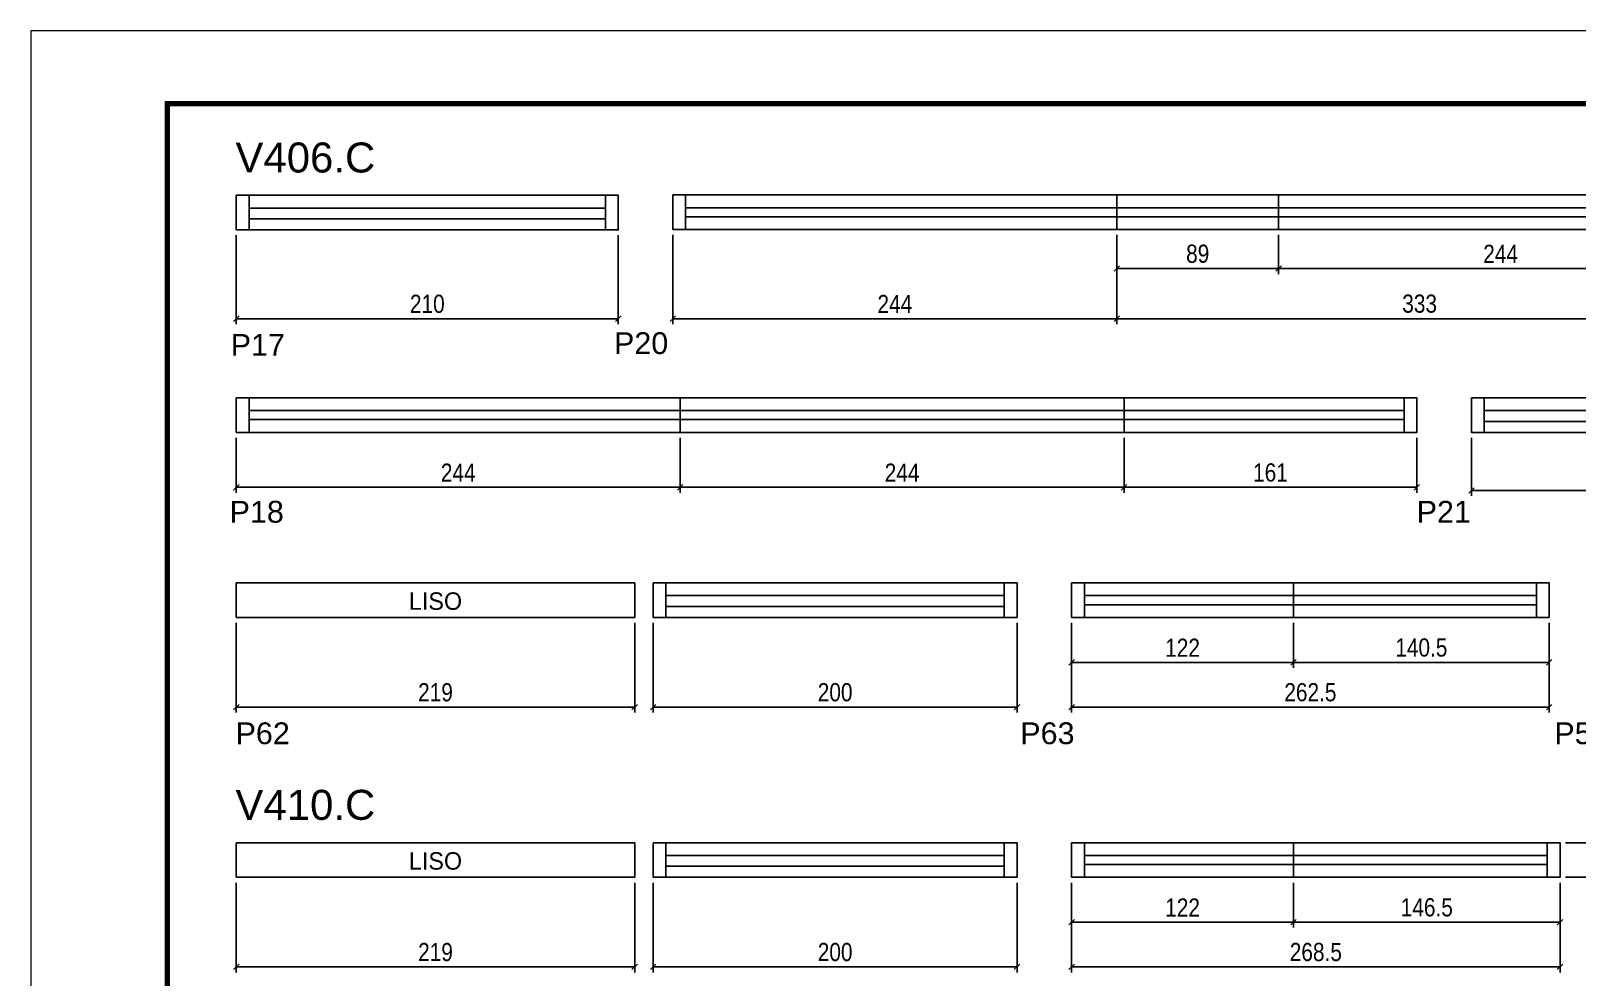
# Model space of a CAD drawing. Extents: x 1959 to 8212, y 239 to 4735.
# Drawn here: x 5142 to 5992, y 3066 to 3587 of the extents above; entities that cross this region are included whole.
import ezdxf
from ezdxf.enums import TextEntityAlignment as Align

# ---------------------------------------------------------------- set-up
doc = ezdxf.new("R2010")
doc.units = 0
doc.linetypes.add('DASHED', pattern=[0.75, 0.5, -0.25])
for name, color, linetype in [('5', 5, 'Continuous'), ('COTA', 241, 'Continuous'), ('NOMENCLATURA', 7, 'Continuous'), ('Painéis', 200, 'Continuous'), ('SARR_2.2x7', 40, 'Continuous')]:
    doc.layers.add(name, color=color, linetype=linetype)
for name, color, linetype, lineweight in [('CARIMBO', 255, 'Continuous', 9), ('Folhas', 255, 'Continuous', 9), ('SARRAFO DE PRESSAO', 251, 'DASHED', 9)]:
    doc.layers.add(name, color=color, linetype=linetype, lineweight=lineweight)
doc.styles.add('COTA TECNICA', font='techl___.ttf', dxfattribs={"height": 10})
doc.styles.add('COTA TECNICA-50', font='techl___.ttf', dxfattribs={"height": 10})
doc.styles.get("Standard").update_dxf_attribs({"font": 'arial.ttf'})
doc.styles.add('Tecnologia', font='')
doc.styles.get('Tecnologia').set_extended_font_data('Forgotten Futurist')
doc.dimstyles.new('COTA PAINEL-50', dxfattribs={"dimtxt": 10, "dimasz": 3, "dimexe": 3, "dimexo": 3, "dimgap": 3, "dimtad": 1, "dimdec": 1, "dimzin": 12, "dimdsep": 46, "dimtxsty": 'COTA TECNICA-50', "dimblk1": 'OBLIQUE', "dimblk2": 'OBLIQUE', "dimsah": 1, "dimcen": 0.9, "dimclrd": 4, "dimclre": 4, "dimclrt": 240, "dimadec": 1, "dimazin": 3, "dimtfac": 1, "dimtdec": 1, "dimtmove": 0, "dimatfit": 3, "dimfxl": 1, "dimtolj": 1, "dimtzin": 12, "dimarcsym": 0})
doc.dimstyles.new('PAINEL', dxfattribs={"dimtxt": 10, "dimasz": 3, "dimexe": 3, "dimexo": 3, "dimgap": 3, "dimtad": 1, "dimdec": 1, "dimzin": 12, "dimdsep": 46, "dimtxsty": 'COTA TECNICA', "dimblk1": 'OBLIQUE', "dimblk2": 'OBLIQUE', "dimsah": 1, "dimcen": 0.9, "dimclrd": 4, "dimclre": 4, "dimclrt": 240, "dimadec": 1, "dimazin": 3, "dimtfac": 1, "dimtdec": 1, "dimtmove": 0, "dimatfit": 3, "dimfxl": 1, "dimtolj": 1, "dimtzin": 12, "dimarcsym": 0})

# ---------------------------------------------------------------- blocks, each defined once
blk = doc.blocks.new('9999999999')
at = {"layer": 'Folhas'}
blk.add_lwpolyline([(98138.98, 34190.21), (99623.98, 34190.21), (99623.98, 35240.21), (98138.98, 35240.21)], close=True, dxfattribs=at)
at = {"layer": 'Folhas', "color": 30, "const_width": 3}
blk.add_lwpolyline([(98213.98, 34230.21), (99583.98, 34230.21), (99583.98, 35200.21), (98213.98, 35200.21)], close=True, dxfattribs=at)
blk = doc.blocks.new('_Oblique')
at = {"color": 0, "linetype": 'ByBlock', "lineweight": -2}
blk.add_line((-0.5, -0.5), (0.5, 0.5), dxfattribs=at)
blk = doc.blocks.new('*D45')
at = {"layer": 'COTA', "color": 4, "linetype": 'ByBlock', "lineweight": -2, "transparency": 16777216}
for p, q in [((5255.17, 3474.2), (5255.17, 3425.35)), ((5465.17, 3474.2), (5465.17, 3425.35)), ((5255.17, 3428.35), (5465.17, 3428.35))]:
    blk.add_line(p, q, dxfattribs=at)
at = {"layer": 'Defpoints', "color": 0, "linetype": 'ByBlock', "transparency": 16777216}
for p in [(5255.17, 3477.2), (5465.17, 3477.2), (5465.17, 3428.35)]:
    blk.add_point(p, dxfattribs=at)
at = {"layer": 'COTA', "color": 4, "linetype": 'ByBlock', "lineweight": -2, "transparency": 16777216, "xscale": 3, "yscale": 3, "zscale": 3, "rotation": 180}
blk.add_blockref('_Oblique', (5255.17, 3428.35), dxfattribs=at)
at = {"layer": 'COTA', "color": 4, "linetype": 'ByBlock', "lineweight": -2, "transparency": 16777216, "xscale": 3, "yscale": 3, "zscale": 3}
blk.add_blockref('_Oblique', (5465.17, 3428.35), dxfattribs=at)
at = {"layer": 'COTA', "color": 240, "linetype": 'ByBlock', "transparency": 16777216, "insert": (5360.17, 3436.46), "char_height": 10, "attachment_point": 5, "style": 'COTA TECNICA-50'}
blk.add_mtext('\\A1;210', dxfattribs=at)
blk = doc.blocks.new('*D43')
at = {"layer": 'COTA', "color": 4, "linetype": 'ByBlock', "lineweight": -2, "transparency": 16777216}
for p, q in [((5495.17, 3474.4), (5495.17, 3425.35)), ((5739.17, 3474.4), (5739.17, 3425.35)), ((5495.17, 3428.35), (5739.17, 3428.35))]:
    blk.add_line(p, q, dxfattribs=at)
at = {"layer": 'Defpoints', "color": 0, "linetype": 'ByBlock', "transparency": 16777216}
for p in [(5495.17, 3477.4), (5739.17, 3477.4), (5739.17, 3428.35)]:
    blk.add_point(p, dxfattribs=at)
at = {"layer": 'COTA', "color": 4, "linetype": 'ByBlock', "lineweight": -2, "transparency": 16777216, "xscale": 3, "yscale": 3, "zscale": 3, "rotation": 180}
blk.add_blockref('_Oblique', (5495.17, 3428.35), dxfattribs=at)
at = {"layer": 'COTA', "color": 4, "linetype": 'ByBlock', "lineweight": -2, "transparency": 16777216, "xscale": 3, "yscale": 3, "zscale": 3}
blk.add_blockref('_Oblique', (5739.17, 3428.35), dxfattribs=at)
at = {"layer": 'COTA', "color": 240, "linetype": 'ByBlock', "transparency": 16777216, "insert": (5617.17, 3436.43), "char_height": 10, "attachment_point": 5, "style": 'COTA TECNICA-50'}
blk.add_mtext('\\A1;244', dxfattribs=at)
blk = doc.blocks.new('*D44')
at = {"layer": 'COTA', "color": 4, "linetype": 'ByBlock', "lineweight": -2, "transparency": 16777216}
for p, q in [((5739.17, 3474.4), (5739.17, 3425.35)), ((6072.17, 3474.4), (6072.17, 3425.35)), ((5739.17, 3428.35), (6072.17, 3428.35))]:
    blk.add_line(p, q, dxfattribs=at)
at = {"layer": 'Defpoints', "color": 0, "linetype": 'ByBlock', "transparency": 16777216}
for p in [(5739.17, 3477.4), (6072.17, 3477.4), (6072.17, 3428.35)]:
    blk.add_point(p, dxfattribs=at)
at = {"layer": 'COTA', "color": 4, "linetype": 'ByBlock', "lineweight": -2, "transparency": 16777216, "xscale": 3, "yscale": 3, "zscale": 3, "rotation": 180}
blk.add_blockref('_Oblique', (5739.17, 3428.35), dxfattribs=at)
at = {"layer": 'COTA', "color": 4, "linetype": 'ByBlock', "lineweight": -2, "transparency": 16777216, "xscale": 3, "yscale": 3, "zscale": 3}
blk.add_blockref('_Oblique', (6072.17, 3428.35), dxfattribs=at)
at = {"layer": 'COTA', "color": 240, "linetype": 'ByBlock', "transparency": 16777216, "insert": (5905.67, 3436.57), "char_height": 10, "attachment_point": 5, "style": 'COTA TECNICA-50'}
blk.add_mtext('\\A1;333', dxfattribs=at)
blk = doc.blocks.new('*D47')
at = {"layer": 'COTA', "color": 4, "lineweight": -2, "transparency": 16777216}
for p, q in [((5739.17, 3474.4), (5739.17, 3452.92)), ((5828.17, 3474.4), (5828.17, 3452.92)), ((5739.17, 3455.92), (5828.17, 3455.92))]:
    blk.add_line(p, q, dxfattribs=at)
at = {"layer": 'Defpoints', "color": 0, "transparency": 16777216}
for p in [(5739.17, 3477.4), (5828.17, 3477.4), (5828.17, 3455.92)]:
    blk.add_point(p, dxfattribs=at)
at = {"layer": 'COTA', "color": 4, "lineweight": -2, "transparency": 16777216, "xscale": 3, "yscale": 3, "zscale": 3, "rotation": 180}
blk.add_blockref('_Oblique', (5739.17, 3455.92), dxfattribs=at)
at = {"layer": 'COTA', "color": 4, "lineweight": -2, "transparency": 16777216, "xscale": 3, "yscale": 3, "zscale": 3}
blk.add_blockref('_Oblique', (5828.17, 3455.92), dxfattribs=at)
at = {"layer": 'COTA', "color": 240, "transparency": 16777216, "insert": (5783.67, 3464.03), "char_height": 10, "attachment_point": 5, "style": 'COTA TECNICA'}
blk.add_mtext('\\A1;89', dxfattribs=at)
blk = doc.blocks.new('*D48')
at = {"layer": 'COTA', "color": 4, "lineweight": -2, "transparency": 16777216}
for p, q in [((5828.17, 3474.4), (5828.17, 3452.92)), ((6072.17, 3474.4), (6072.17, 3452.92)), ((5828.17, 3455.92), (6072.17, 3455.92))]:
    blk.add_line(p, q, dxfattribs=at)
at = {"layer": 'Defpoints', "color": 0, "transparency": 16777216}
for p in [(5828.17, 3477.4), (6072.17, 3477.4), (6072.17, 3455.92)]:
    blk.add_point(p, dxfattribs=at)
at = {"layer": 'COTA', "color": 4, "lineweight": -2, "transparency": 16777216, "xscale": 3, "yscale": 3, "zscale": 3, "rotation": 180}
blk.add_blockref('_Oblique', (5828.17, 3455.92), dxfattribs=at)
at = {"layer": 'COTA', "color": 4, "lineweight": -2, "transparency": 16777216, "xscale": 3, "yscale": 3, "zscale": 3}
blk.add_blockref('_Oblique', (6072.17, 3455.92), dxfattribs=at)
at = {"layer": 'COTA', "color": 240, "transparency": 16777216, "insert": (5950.17, 3464), "char_height": 10, "attachment_point": 5, "style": 'COTA TECNICA'}
blk.add_mtext('\\A1;244', dxfattribs=at)
blk = doc.blocks.new('*D49')
at = {"layer": 'COTA', "color": 4, "linetype": 'ByBlock', "lineweight": -2, "transparency": 16777216}
for p, q in [((5255.17, 3362.82), (5255.17, 3332.6)), ((5499.17, 3362.82), (5499.17, 3332.6)), ((5255.17, 3335.6), (5499.17, 3335.6))]:
    blk.add_line(p, q, dxfattribs=at)
at = {"layer": 'Defpoints', "color": 0, "linetype": 'ByBlock', "transparency": 16777216}
for p in [(5255.17, 3365.82), (5499.17, 3365.82), (5499.17, 3335.6)]:
    blk.add_point(p, dxfattribs=at)
at = {"layer": 'COTA', "color": 4, "linetype": 'ByBlock', "lineweight": -2, "transparency": 16777216, "xscale": 3, "yscale": 3, "zscale": 3, "rotation": 180}
blk.add_blockref('_Oblique', (5255.17, 3335.6), dxfattribs=at)
at = {"layer": 'COTA', "color": 4, "linetype": 'ByBlock', "lineweight": -2, "transparency": 16777216, "xscale": 3, "yscale": 3, "zscale": 3}
blk.add_blockref('_Oblique', (5499.17, 3335.6), dxfattribs=at)
at = {"layer": 'COTA', "color": 240, "linetype": 'ByBlock', "transparency": 16777216, "insert": (5377.17, 3343.68), "char_height": 10, "attachment_point": 5, "style": 'COTA TECNICA-50'}
blk.add_mtext('\\A1;244', dxfattribs=at)
blk = doc.blocks.new('*D50')
at = {"layer": 'COTA', "color": 4, "linetype": 'ByBlock', "lineweight": -2, "transparency": 16777216}
for p, q in [((5499.17, 3362.82), (5499.17, 3332.6)), ((5743.17, 3362.82), (5743.17, 3332.6)), ((5499.17, 3335.6), (5743.17, 3335.6))]:
    blk.add_line(p, q, dxfattribs=at)
at = {"layer": 'Defpoints', "color": 0, "linetype": 'ByBlock', "transparency": 16777216}
for p in [(5499.17, 3365.82), (5743.17, 3365.82), (5743.17, 3335.6)]:
    blk.add_point(p, dxfattribs=at)
at = {"layer": 'COTA', "color": 4, "linetype": 'ByBlock', "lineweight": -2, "transparency": 16777216, "xscale": 3, "yscale": 3, "zscale": 3, "rotation": 180}
blk.add_blockref('_Oblique', (5499.17, 3335.6), dxfattribs=at)
at = {"layer": 'COTA', "color": 4, "linetype": 'ByBlock', "lineweight": -2, "transparency": 16777216, "xscale": 3, "yscale": 3, "zscale": 3}
blk.add_blockref('_Oblique', (5743.17, 3335.6), dxfattribs=at)
at = {"layer": 'COTA', "color": 240, "linetype": 'ByBlock', "transparency": 16777216, "insert": (5621.17, 3343.68), "char_height": 10, "attachment_point": 5, "style": 'COTA TECNICA-50'}
blk.add_mtext('\\A1;244', dxfattribs=at)
blk = doc.blocks.new('*D51')
at = {"layer": 'COTA', "color": 4, "lineweight": -2, "transparency": 16777216}
for p, q in [((5743.17, 3362.82), (5743.17, 3332.6)), ((5904.17, 3362.82), (5904.17, 3332.6)), ((5743.17, 3335.6), (5904.17, 3335.6))]:
    blk.add_line(p, q, dxfattribs=at)
at = {"layer": 'Defpoints', "color": 0, "transparency": 16777216}
for p in [(5743.17, 3365.82), (5904.17, 3365.82), (5904.17, 3335.6)]:
    blk.add_point(p, dxfattribs=at)
at = {"layer": 'COTA', "color": 4, "lineweight": -2, "transparency": 16777216, "xscale": 3, "yscale": 3, "zscale": 3, "rotation": 180}
blk.add_blockref('_Oblique', (5743.17, 3335.6), dxfattribs=at)
at = {"layer": 'COTA', "color": 4, "lineweight": -2, "transparency": 16777216, "xscale": 3, "yscale": 3, "zscale": 3}
blk.add_blockref('_Oblique', (5904.17, 3335.6), dxfattribs=at)
at = {"layer": 'COTA', "color": 240, "transparency": 16777216, "insert": (5823.67, 3343.71), "char_height": 10, "attachment_point": 5, "style": 'COTA TECNICA'}
blk.add_mtext('\\A1;161', dxfattribs=at)
blk = doc.blocks.new('*D52')
at = {"layer": 'COTA', "color": 4, "linetype": 'ByBlock', "lineweight": -2, "transparency": 16777216}
for p, q in [((5934.17, 3362.82), (5934.17, 3330.86)), ((6134.17, 3362.82), (6134.17, 3330.86)), ((5934.17, 3333.86), (6134.17, 3333.86))]:
    blk.add_line(p, q, dxfattribs=at)
at = {"layer": 'Defpoints', "color": 0, "linetype": 'ByBlock', "transparency": 16777216}
for p in [(5934.17, 3365.82), (6134.17, 3365.82), (6134.17, 3333.86)]:
    blk.add_point(p, dxfattribs=at)
at = {"layer": 'COTA', "color": 4, "linetype": 'ByBlock', "lineweight": -2, "transparency": 16777216, "xscale": 3, "yscale": 3, "zscale": 3, "rotation": 180}
blk.add_blockref('_Oblique', (5934.17, 3333.86), dxfattribs=at)
at = {"layer": 'COTA', "color": 4, "linetype": 'ByBlock', "lineweight": -2, "transparency": 16777216, "xscale": 3, "yscale": 3, "zscale": 3}
blk.add_blockref('_Oblique', (6134.17, 3333.86), dxfattribs=at)
at = {"layer": 'COTA', "color": 240, "linetype": 'ByBlock', "transparency": 16777216, "insert": (6034.17, 3341.96), "char_height": 10, "attachment_point": 5, "style": 'COTA TECNICA-50'}
blk.add_mtext('\\A1;200', dxfattribs=at)
blk = doc.blocks.new('*D54')
at = {"layer": 'COTA', "color": 4, "linetype": 'ByBlock', "lineweight": -2, "transparency": 16777216}
for p, q in [((5255.17, 3261.04), (5255.17, 3211.72)), ((5474.17, 3261.04), (5474.17, 3211.72)), ((5255.17, 3214.72), (5474.17, 3214.72))]:
    blk.add_line(p, q, dxfattribs=at)
at = {"layer": 'Defpoints', "color": 0, "linetype": 'ByBlock', "transparency": 16777216}
for p in [(5255.17, 3264.04), (5474.17, 3264.04), (5474.17, 3214.72)]:
    blk.add_point(p, dxfattribs=at)
at = {"layer": 'COTA', "color": 4, "linetype": 'ByBlock', "lineweight": -2, "transparency": 16777216, "xscale": 3, "yscale": 3, "zscale": 3, "rotation": 180}
blk.add_blockref('_Oblique', (5255.17, 3214.72), dxfattribs=at)
at = {"layer": 'COTA', "color": 4, "linetype": 'ByBlock', "lineweight": -2, "transparency": 16777216, "xscale": 3, "yscale": 3, "zscale": 3}
blk.add_blockref('_Oblique', (5474.17, 3214.72), dxfattribs=at)
at = {"layer": 'COTA', "color": 240, "linetype": 'ByBlock', "transparency": 16777216, "insert": (5364.67, 3222.81), "char_height": 10, "attachment_point": 5, "style": 'COTA TECNICA-50'}
blk.add_mtext('\\A1;219', dxfattribs=at)
blk = doc.blocks.new('*D55')
at = {"layer": 'COTA', "color": 4, "linetype": 'ByBlock', "lineweight": -2, "transparency": 16777216}
for p, q in [((5484.36, 3261.04), (5484.36, 3211.72)), ((5684.36, 3261.04), (5684.36, 3211.72)), ((5484.36, 3214.72), (5684.36, 3214.72))]:
    blk.add_line(p, q, dxfattribs=at)
at = {"layer": 'Defpoints', "color": 0, "linetype": 'ByBlock', "transparency": 16777216}
for p in [(5484.36, 3264.04), (5684.36, 3264.04), (5684.36, 3214.72)]:
    blk.add_point(p, dxfattribs=at)
at = {"layer": 'COTA', "color": 4, "linetype": 'ByBlock', "lineweight": -2, "transparency": 16777216, "xscale": 3, "yscale": 3, "zscale": 3, "rotation": 180}
blk.add_blockref('_Oblique', (5484.36, 3214.72), dxfattribs=at)
at = {"layer": 'COTA', "color": 4, "linetype": 'ByBlock', "lineweight": -2, "transparency": 16777216, "xscale": 3, "yscale": 3, "zscale": 3}
blk.add_blockref('_Oblique', (5684.36, 3214.72), dxfattribs=at)
at = {"layer": 'COTA', "color": 240, "linetype": 'ByBlock', "transparency": 16777216, "insert": (5584.36, 3222.83), "char_height": 10, "attachment_point": 5, "style": 'COTA TECNICA-50'}
blk.add_mtext('\\A1;200', dxfattribs=at)
blk = doc.blocks.new('*D56')
at = {"layer": 'COTA', "color": 4, "linetype": 'ByBlock', "lineweight": -2, "transparency": 16777216}
for p, q in [((5714.36, 3261.04), (5714.36, 3236.31)), ((5836.36, 3261.04), (5836.36, 3236.31)), ((5714.36, 3239.31), (5836.36, 3239.31))]:
    blk.add_line(p, q, dxfattribs=at)
at = {"layer": 'Defpoints', "color": 0, "linetype": 'ByBlock', "transparency": 16777216}
for p in [(5714.36, 3264.04), (5836.36, 3264.04), (5836.36, 3239.31)]:
    blk.add_point(p, dxfattribs=at)
at = {"layer": 'COTA', "color": 4, "linetype": 'ByBlock', "lineweight": -2, "transparency": 16777216, "xscale": 3, "yscale": 3, "zscale": 3, "rotation": 180}
blk.add_blockref('_Oblique', (5714.36, 3239.31), dxfattribs=at)
at = {"layer": 'COTA', "color": 4, "linetype": 'ByBlock', "lineweight": -2, "transparency": 16777216, "xscale": 3, "yscale": 3, "zscale": 3}
blk.add_blockref('_Oblique', (5836.36, 3239.31), dxfattribs=at)
at = {"layer": 'COTA', "color": 240, "linetype": 'ByBlock', "transparency": 16777216, "insert": (5775.36, 3247.36), "char_height": 10, "attachment_point": 5, "style": 'COTA TECNICA-50'}
blk.add_mtext('\\A1;122', dxfattribs=at)
blk = doc.blocks.new('*D57')
at = {"layer": 'COTA', "color": 4, "linetype": 'ByBlock', "lineweight": -2, "transparency": 16777216}
for p, q in [((5836.36, 3261.04), (5836.36, 3236.31)), ((5976.86, 3261.04), (5976.86, 3236.31)), ((5836.36, 3239.31), (5976.86, 3239.31))]:
    blk.add_line(p, q, dxfattribs=at)
at = {"layer": 'Defpoints', "color": 0, "linetype": 'ByBlock', "transparency": 16777216}
for p in [(5836.36, 3264.04), (5976.86, 3264.04), (5976.86, 3239.31)]:
    blk.add_point(p, dxfattribs=at)
at = {"layer": 'COTA', "color": 4, "linetype": 'ByBlock', "lineweight": -2, "transparency": 16777216, "xscale": 3, "yscale": 3, "zscale": 3, "rotation": 180}
blk.add_blockref('_Oblique', (5836.36, 3239.31), dxfattribs=at)
at = {"layer": 'COTA', "color": 4, "linetype": 'ByBlock', "lineweight": -2, "transparency": 16777216, "xscale": 3, "yscale": 3, "zscale": 3}
blk.add_blockref('_Oblique', (5976.86, 3239.31), dxfattribs=at)
at = {"layer": 'COTA', "color": 240, "linetype": 'ByBlock', "transparency": 16777216, "insert": (5906.61, 3247.42), "char_height": 10, "attachment_point": 5, "style": 'COTA TECNICA-50'}
blk.add_mtext('\\A1;140.5', dxfattribs=at)
blk = doc.blocks.new('*D58')
at = {"layer": 'COTA', "color": 4, "lineweight": -2, "transparency": 16777216}
for p, q in [((5714.36, 3261.04), (5714.36, 3211.72)), ((5976.86, 3261.04), (5976.86, 3211.72)), ((5714.36, 3214.72), (5976.86, 3214.72))]:
    blk.add_line(p, q, dxfattribs=at)
at = {"layer": 'Defpoints', "color": 0, "transparency": 16777216}
for p in [(5714.36, 3264.04), (5976.86, 3264.04), (5976.86, 3214.72)]:
    blk.add_point(p, dxfattribs=at)
at = {"layer": 'COTA', "color": 4, "lineweight": -2, "transparency": 16777216, "xscale": 3, "yscale": 3, "zscale": 3, "rotation": 180}
blk.add_blockref('_Oblique', (5714.36, 3214.72), dxfattribs=at)
at = {"layer": 'COTA', "color": 4, "lineweight": -2, "transparency": 16777216, "xscale": 3, "yscale": 3, "zscale": 3}
blk.add_blockref('_Oblique', (5976.86, 3214.72), dxfattribs=at)
at = {"layer": 'COTA', "color": 240, "transparency": 16777216, "insert": (5845.61, 3222.83), "char_height": 10, "attachment_point": 5, "style": 'COTA TECNICA'}
blk.add_mtext('\\A1;262.5', dxfattribs=at)
blk = doc.blocks.new('*D73')
at = {"layer": 'COTA', "color": 4, "linetype": 'ByBlock', "lineweight": -2, "transparency": 16777216}
for p, q in [((5255.17, 3118.14), (5255.17, 3068.82)), ((5474.17, 3118.14), (5474.17, 3068.82)), ((5255.17, 3071.82), (5474.17, 3071.82))]:
    blk.add_line(p, q, dxfattribs=at)
at = {"layer": 'Defpoints', "color": 0, "linetype": 'ByBlock', "transparency": 16777216}
for p in [(5255.17, 3121.14), (5474.17, 3121.14), (5474.17, 3071.82)]:
    blk.add_point(p, dxfattribs=at)
at = {"layer": 'COTA', "color": 4, "linetype": 'ByBlock', "lineweight": -2, "transparency": 16777216, "xscale": 3, "yscale": 3, "zscale": 3, "rotation": 180}
blk.add_blockref('_Oblique', (5255.17, 3071.82), dxfattribs=at)
at = {"layer": 'COTA', "color": 4, "linetype": 'ByBlock', "lineweight": -2, "transparency": 16777216, "xscale": 3, "yscale": 3, "zscale": 3}
blk.add_blockref('_Oblique', (5474.17, 3071.82), dxfattribs=at)
at = {"layer": 'COTA', "color": 240, "linetype": 'ByBlock', "transparency": 16777216, "insert": (5364.67, 3079.91), "char_height": 10, "attachment_point": 5, "style": 'COTA TECNICA-50'}
blk.add_mtext('\\A1;219', dxfattribs=at)
blk = doc.blocks.new('*D74')
at = {"layer": 'COTA', "color": 4, "linetype": 'ByBlock', "lineweight": -2, "transparency": 16777216}
for p, q in [((5484.36, 3118.14), (5484.36, 3068.82)), ((5684.36, 3118.14), (5684.36, 3068.82)), ((5484.36, 3071.82), (5684.36, 3071.82))]:
    blk.add_line(p, q, dxfattribs=at)
at = {"layer": 'Defpoints', "color": 0, "linetype": 'ByBlock', "transparency": 16777216}
for p in [(5484.36, 3121.14), (5684.36, 3121.14), (5684.36, 3071.82)]:
    blk.add_point(p, dxfattribs=at)
at = {"layer": 'COTA', "color": 4, "linetype": 'ByBlock', "lineweight": -2, "transparency": 16777216, "xscale": 3, "yscale": 3, "zscale": 3, "rotation": 180}
blk.add_blockref('_Oblique', (5484.36, 3071.82), dxfattribs=at)
at = {"layer": 'COTA', "color": 4, "linetype": 'ByBlock', "lineweight": -2, "transparency": 16777216, "xscale": 3, "yscale": 3, "zscale": 3}
blk.add_blockref('_Oblique', (5684.36, 3071.82), dxfattribs=at)
at = {"layer": 'COTA', "color": 240, "linetype": 'ByBlock', "transparency": 16777216, "insert": (5584.36, 3079.92), "char_height": 10, "attachment_point": 5, "style": 'COTA TECNICA-50'}
blk.add_mtext('\\A1;200', dxfattribs=at)
blk = doc.blocks.new('*D70')
at = {"layer": 'COTA', "color": 4, "linetype": 'ByBlock', "lineweight": -2, "transparency": 16777216}
for p, q in [((5714.36, 3118.14), (5714.36, 3093.4)), ((5836.36, 3118.14), (5836.36, 3093.4)), ((5714.36, 3096.4), (5836.36, 3096.4))]:
    blk.add_line(p, q, dxfattribs=at)
at = {"layer": 'Defpoints', "color": 0, "linetype": 'ByBlock', "transparency": 16777216}
for p in [(5714.36, 3121.14), (5836.36, 3121.14), (5836.36, 3096.4)]:
    blk.add_point(p, dxfattribs=at)
at = {"layer": 'COTA', "color": 4, "linetype": 'ByBlock', "lineweight": -2, "transparency": 16777216, "xscale": 3, "yscale": 3, "zscale": 3, "rotation": 180}
blk.add_blockref('_Oblique', (5714.36, 3096.4), dxfattribs=at)
at = {"layer": 'COTA', "color": 4, "linetype": 'ByBlock', "lineweight": -2, "transparency": 16777216, "xscale": 3, "yscale": 3, "zscale": 3}
blk.add_blockref('_Oblique', (5836.36, 3096.4), dxfattribs=at)
at = {"layer": 'COTA', "color": 240, "linetype": 'ByBlock', "transparency": 16777216, "insert": (5775.36, 3104.46), "char_height": 10, "attachment_point": 5, "style": 'COTA TECNICA-50'}
blk.add_mtext('\\A1;122', dxfattribs=at)
blk = doc.blocks.new('*D71')
at = {"layer": 'COTA', "color": 4, "linetype": 'ByBlock', "lineweight": -2, "transparency": 16777216}
for p, q in [((5836.36, 3118.14), (5836.36, 3093.4)), ((5982.86, 3118.14), (5982.86, 3093.4)), ((5836.36, 3096.4), (5982.86, 3096.4))]:
    blk.add_line(p, q, dxfattribs=at)
at = {"layer": 'Defpoints', "color": 0, "linetype": 'ByBlock', "transparency": 16777216}
for p in [(5836.36, 3121.14), (5982.86, 3121.14), (5982.86, 3096.4)]:
    blk.add_point(p, dxfattribs=at)
at = {"layer": 'COTA', "color": 4, "linetype": 'ByBlock', "lineweight": -2, "transparency": 16777216, "xscale": 3, "yscale": 3, "zscale": 3, "rotation": 180}
blk.add_blockref('_Oblique', (5836.36, 3096.4), dxfattribs=at)
at = {"layer": 'COTA', "color": 4, "linetype": 'ByBlock', "lineweight": -2, "transparency": 16777216, "xscale": 3, "yscale": 3, "zscale": 3}
blk.add_blockref('_Oblique', (5982.86, 3096.4), dxfattribs=at)
at = {"layer": 'COTA', "color": 240, "linetype": 'ByBlock', "transparency": 16777216, "insert": (5909.61, 3104.51), "char_height": 10, "attachment_point": 5, "style": 'COTA TECNICA-50'}
blk.add_mtext('\\A1;146.5', dxfattribs=at)
blk = doc.blocks.new('*D72')
at = {"layer": 'COTA', "color": 4, "lineweight": -2, "transparency": 16777216}
for p, q in [((5714.36, 3118.14), (5714.36, 3068.82)), ((5982.86, 3118.14), (5982.86, 3068.82)), ((5714.36, 3071.82), (5982.86, 3071.82))]:
    blk.add_line(p, q, dxfattribs=at)
at = {"layer": 'Defpoints', "color": 0, "transparency": 16777216}
for p in [(5714.36, 3121.14), (5982.86, 3121.14), (5982.86, 3071.82)]:
    blk.add_point(p, dxfattribs=at)
at = {"layer": 'COTA', "color": 4, "lineweight": -2, "transparency": 16777216, "xscale": 3, "yscale": 3, "zscale": 3, "rotation": 180}
blk.add_blockref('_Oblique', (5714.36, 3071.82), dxfattribs=at)
at = {"layer": 'COTA', "color": 4, "lineweight": -2, "transparency": 16777216, "xscale": 3, "yscale": 3, "zscale": 3}
blk.add_blockref('_Oblique', (5982.86, 3071.82), dxfattribs=at)
at = {"layer": 'COTA', "color": 240, "transparency": 16777216, "insert": (5848.61, 3079.95), "char_height": 10, "attachment_point": 5, "style": 'COTA TECNICA'}
blk.add_mtext('\\A1;268.5', dxfattribs=at)
blk = doc.blocks.new('*D75')
at = {"layer": 'COTA', "color": 4, "lineweight": -2, "transparency": 16777216}
for p, q in [((5985.86, 3140.14), (6039.05, 3140.14)), ((6036.05, 3140.14), (6036.05, 3121.14)), ((5985.86, 3121.14), (6039.05, 3121.14))]:
    blk.add_line(p, q, dxfattribs=at)
at = {"layer": 'Defpoints', "color": 0, "transparency": 16777216}
for p in [(5982.86, 3140.14), (5982.86, 3121.14), (6036.05, 3121.14)]:
    blk.add_point(p, dxfattribs=at)
at = {"layer": 'COTA', "color": 4, "lineweight": -2, "transparency": 16777216, "xscale": 3, "yscale": 3, "zscale": 3}
for p, rotation in [((6036.05, 3140.14), 90), ((6036.05, 3121.14), 270)]:
    blk.add_blockref('_Oblique', p, dxfattribs=dict(at, rotation=rotation))
at = {"layer": 'COTA', "color": 240, "transparency": 16777216, "insert": (6027.96, 3130.64), "char_height": 10, "attachment_point": 5, "rotation": 90, "style": 'COTA TECNICA'}
blk.add_mtext('\\A1;19', dxfattribs=at)

msp = doc.modelspace()

# ---------------------------------------------------------------- linework, layer by layer
at = {"layer": 'Painéis', "linetype": 'ByBlock'}
for p, q in [((5739.17, 3477.4), (5739.17, 3496.4)), ((5828.17, 3477.4), (5828.17, 3496.4)), ((5499.17, 3365.82), (5499.17, 3384.82)), ((5743.17, 3365.82), (5743.17, 3384.82))]:
    msp.add_line(p, q, dxfattribs=at)
for points in [[(5255.17, 3496.2), (5255.17, 3477.2), (5465.17, 3477.2), (5465.17, 3496.2)], [(5495.17, 3496.4), (6072.17, 3496.4), (6072.17, 3477.4), (5495.17, 3477.4)], [(5255.17, 3384.82), (5904.17, 3384.82), (5904.17, 3365.82), (5255.17, 3365.82)], [(5934.17, 3384.82), (5934.17, 3365.82), (6134.17, 3365.82), (6134.17, 3384.82)], [(5255.17, 3283.04), (5255.17, 3264.04), (5474.17, 3264.04), (5474.17, 3283.04)], [(5484.36, 3283.04), (5484.36, 3264.04), (5684.36, 3264.04), (5684.36, 3283.04)], [(5255.17, 3140.14), (5255.17, 3121.14), (5474.17, 3121.14), (5474.17, 3140.14)], [(5484.36, 3140.14), (5484.36, 3121.14), (5684.36, 3121.14), (5684.36, 3140.14)]]:
    msp.add_lwpolyline(points, close=True, dxfattribs=at)
at = {"layer": 'Painéis'}
for points in [[(5836.36, 3264.04), (5714.36, 3264.04), (5714.36, 3283.04), (5836.36, 3283.04)], [(5836.36, 3283.04), (5976.86, 3283.04), (5976.86, 3264.04), (5836.36, 3264.04)], [(5836.36, 3121.14), (5714.36, 3121.14), (5714.36, 3140.14), (5836.36, 3140.14)], [(5836.36, 3140.14), (5982.86, 3140.14), (5982.86, 3121.14), (5836.36, 3121.14)]]:
    msp.add_lwpolyline(points, close=True, dxfattribs=at)
at = {"layer": 'SARR_2.2x7', "linetype": 'Continuous'}
for p, q in [((5262.17, 3496.2), (5262.17, 3477.2)), ((5458.17, 3496.2), (5458.17, 3477.2)), ((5502.17, 3496.4), (5502.17, 3477.4)), ((5262.17, 3489.2), (5458.17, 3489.2)), ((5739.17, 3489.4), (5502.17, 3489.4)), ((6065.17, 3489.4), (5739.17, 3489.4)), ((5262.17, 3483.2), (5458.17, 3483.2)), ((5502.17, 3484.4), (5739.17, 3484.4)), ((5739.17, 3484.4), (6065.17, 3484.4)), ((5262.17, 3384.82), (5262.17, 3365.82)), ((5897.17, 3384.82), (5897.17, 3365.82)), ((5941.17, 3384.82), (5941.17, 3365.82)), ((5499.17, 3377.82), (5262.17, 3377.82)), ((5743.17, 3377.82), (5499.17, 3377.82)), ((5897.17, 3377.82), (5743.17, 3377.82)), ((5941.17, 3377.82), (6127.17, 3377.82)), ((5262.17, 3372.82), (5499.17, 3372.82)), ((5499.17, 3372.82), (5743.17, 3372.82)), ((5743.17, 3372.82), (5897.17, 3372.82)), ((5941.17, 3371.82), (6127.17, 3371.82)), ((5491.36, 3283.04), (5491.36, 3264.04)), ((5677.36, 3283.04), (5677.36, 3264.04)), ((5721.36, 3283.04), (5721.36, 3264.04)), ((5969.86, 3283.04), (5969.86, 3264.04)), ((5491.36, 3276.04), (5677.36, 3276.04)), ((5969.86, 3276.04), (5721.36, 3276.04)), ((5491.36, 3270.04), (5677.36, 3270.04)), ((5721.36, 3271.04), (5969.86, 3271.04)), ((5491.36, 3140.14), (5491.36, 3121.14)), ((5677.36, 3140.14), (5677.36, 3121.14)), ((5721.36, 3140.14), (5721.36, 3121.14)), ((5975.86, 3140.14), (5975.86, 3121.14)), ((5491.36, 3133.14), (5677.36, 3133.14)), ((5975.86, 3133.14), (5721.36, 3133.14)), ((5721.36, 3128.14), (5975.86, 3128.14)), ((5491.36, 3127.14), (5677.36, 3127.14))]:
    msp.add_line(p, q, dxfattribs=at)

# ---------------------------------------------------------------- block references
at = {"layer": 'SARRAFO DE PRESSAO', "color": 6, "linetype": 'ByBlock'}
msp.add_blockref('9999999999', (-92996.71, -31653.56), dxfattribs=at)

# ---------------------------------------------------------------- texts
at = {"layer": '5', "linetype": 'Continuous'}
for s, p in [('P17', (5252.08, 3407.94)), ('P20', (5462.8, 3408.89)), ('P18', (5251.49, 3316.14)), ('P21', (5904.03, 3316.14)), ('P62', (5254.76, 3194.31)), ('P63', (5686.14, 3194.31)), ('P59', (5979.72, 3194.31))]:
    msp.add_text(s, height=12, rotation=359.99996, dxfattribs=at).set_placement(p)
at = {"layer": 'CARIMBO', "style": 'Tecnologia'}
for p in [(5364.67, 3268.21), (5364.67, 3125.3)]:
    msp.add_text('LISO', height=9.599, dxfattribs=at).set_placement(p, align=Align.CENTER)
at = {"layer": 'NOMENCLATURA', "linetype": 'Continuous'}
for s, p in [('V406.C', (5254.7, 3508.76)), ('V410.C', (5254.7, 3152.7))]:
    msp.add_text(s, height=16.5, dxfattribs=at).set_placement(p)

# ---------------------------------------------------------------- dimensions: what is measured, and where the dimension line sits
at = {"layer": 'COTA', "color": 1, "linetype": 'ByBlock'}
for base, p1, p2, picture, middle in [((5465.17, 3428.35), (5255.17, 3477.2), (5465.17, 3477.2), '*D45', (5360.17, 3436.46)), ((5739.17, 3428.35), (5495.17, 3477.4), (5739.17, 3477.4), '*D43', (5617.17, 3436.43)), ((6072.17, 3428.35), (5739.17, 3477.4), (6072.17, 3477.4), '*D44', (5905.67, 3436.57)), ((5499.17, 3335.6), (5255.17, 3365.82), (5499.17, 3365.82), '*D49', (5377.17, 3343.68)), ((5743.17, 3335.6), (5499.17, 3365.82), (5743.17, 3365.82), '*D50', (5621.17, 3343.68)), ((6134.17, 3333.86), (5934.17, 3365.82), (6134.17, 3365.82), '*D52', (6034.17, 3341.96)), ((5474.17, 3214.72), (5255.17, 3264.04), (5474.17, 3264.04), '*D54', (5364.67, 3222.81)), ((5684.36, 3214.72), (5484.36, 3264.04), (5684.36, 3264.04), '*D55', (5584.36, 3222.83)), ((5836.36, 3239.31), (5714.36, 3264.04), (5836.36, 3264.04), '*D56', (5775.36, 3247.36)), ((5976.86, 3239.31), (5836.36, 3264.04), (5976.86, 3264.04), '*D57', (5906.61, 3247.42)), ((5474.17, 3071.82), (5255.17, 3121.14), (5474.17, 3121.14), '*D73', (5364.67, 3079.91)), ((5684.36, 3071.82), (5484.36, 3121.14), (5684.36, 3121.14), '*D74', (5584.36, 3079.92)), ((5836.36, 3096.4), (5714.36, 3121.14), (5836.36, 3121.14), '*D70', (5775.36, 3104.46)), ((5982.86, 3096.4), (5836.36, 3121.14), (5982.86, 3121.14), '*D71', (5909.61, 3104.51))]:
    dim = msp.add_linear_dim(base=base, p1=p1, p2=p2, dimstyle='COTA PAINEL-50', override={"dimarcsym": 1}, dxfattribs=at)
    dim.commit()
    dim.dimension.update_dxf_attribs({"geometry": picture, "text_midpoint": middle})
at = {"layer": 'COTA'}
for base, p1, p2, picture, middle in [((5828.17, 3455.92), (5739.17, 3477.4), (5828.17, 3477.4), '*D47', (5783.67, 3464.03)), ((5904.17, 3335.6), (5743.17, 3365.82), (5904.17, 3365.82), '*D51', (5823.67, 3343.71)), ((5976.86, 3214.72), (5714.36, 3264.04), (5976.86, 3264.04), '*D58', (5845.61, 3222.83)), ((5982.86, 3071.82), (5714.36, 3121.14), (5982.86, 3121.14), '*D72', (5848.61, 3079.95))]:
    dim = msp.add_linear_dim(base=base, p1=p1, p2=p2, dimstyle='PAINEL', dxfattribs=at)
    dim.commit()
    dim.dimension.update_dxf_attribs({"geometry": picture, "text_midpoint": middle})
dim = msp.add_linear_dim(base=(6072.17, 3455.92), p1=(5828.17, 3477.4), p2=(6072.17, 3477.4), dimstyle='PAINEL', override={"dimtmove": 1}, dxfattribs=at)
dim.commit()
dim.dimension.update_dxf_attribs({"geometry": '*D48', "text_midpoint": (5950.17, 3464)})
dim = msp.add_linear_dim(base=(6036.05, 3121.14), p1=(5982.86, 3140.14), p2=(5982.86, 3121.14), angle=90, dimstyle='PAINEL', dxfattribs=at)
dim.commit()
dim.dimension.update_dxf_attribs({"geometry": '*D75', "text_midpoint": (6027.96, 3130.64)})

doc.saveas('drawing.dxf')
